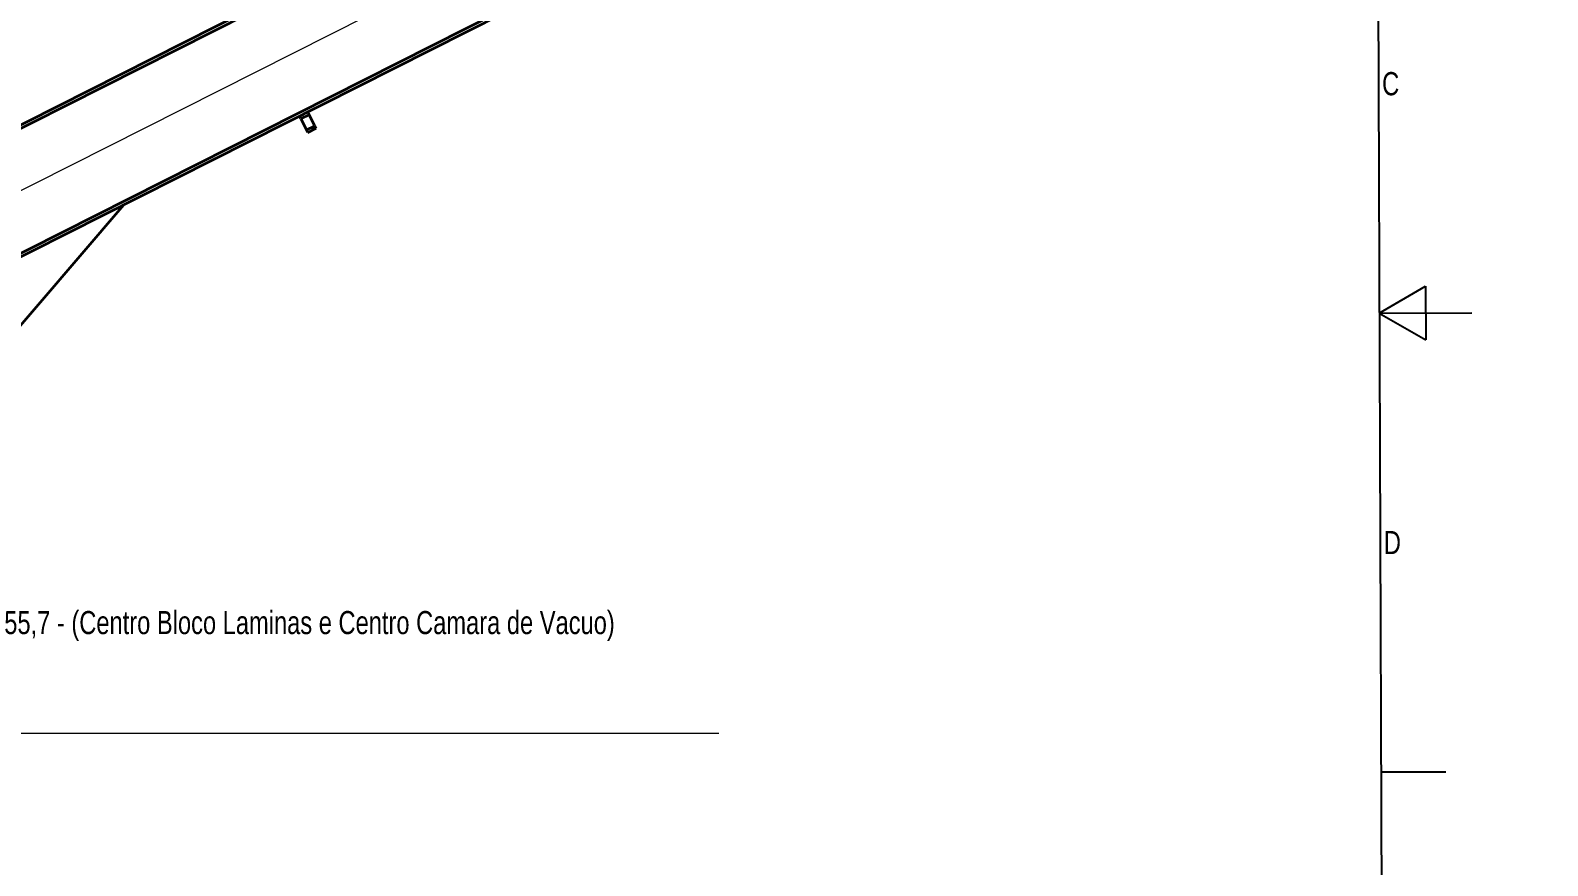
# Model space of a CAD drawing. Header units: millimetres. Extents: x -605 to 8012, y -2292 to 5879.
# Drawn here: x 5459 to 6277, y 1665 to 2115 of the extents above; entities that cross this region are included whole.
import ezdxf

# ---------------------------------------------------------------- set-up
doc = ezdxf.new("R2010")
doc.units = ezdxf.units.MM
doc.header["$LTSCALE"] = 5
doc.layers.get('0').update_dxf_attribs({"lineweight": 25})
doc.layers.add('Arestas Visíveis', color=7, linetype='Continuous', lineweight=35)
doc.layers.add('Legenda', color=7, linetype='Continuous', lineweight=25)
doc.layers.add('Dimensão', color=7, linetype='Continuous', lineweight=18, true_color=0x006400)
doc.layers.add('Linha de Centro', color=7, linetype='Continuous', lineweight=18, true_color=0x0000a0)
doc.styles.add('Texto_2_5 - LNLS', font='SwissCL.ttf')
doc.styles.add('Texto_2_5_COTA - LNLS', font='SwissCLI.ttf')
doc.dimstyles.new('PADRAO-LNLS', dxfattribs={"dimscale": 5, "dimtxt": 2.5, "dimasz": 2.5, "dimexe": 1, "dimexo": 1, "dimgap": 0.25, "dimtad": 1, "dimdec": 1, "dimrnd": 1e-08, "dimzin": 0, "dimtxsty": 'Texto_2_5_COTA - LNLS', "dimcen": 0.09, "dimdle": 4, "dimclrd": 98, "dimclre": 98, "dimclrt": 1, "dimadec": 1, "dimazin": 0, "dimtfac": 0.6, "dimtdec": 3, "dimtmove": 0, "dimatfit": 3, "dimfxl": 1, "dimtolj": 1, "dimtzin": 0, "dimlwd": 15, "dimlwe": 15, "dimarcsym": 0})

# ---------------------------------------------------------------- blocks, each defined once
blk = doc.blocks.new('Borders A3')
at = {"layer": 'Legenda'}
for p, q in [((410, 287), (410, 10)), ((410, 148.5), (415, 151.39)), ((415, 151.39), (415, 145.61)), ((410, 148.5), (420, 148.5)), ((410, 148.5), (415, 145.61)), ((410, 99), (417, 99))]:
    blk.add_line(p, q, dxfattribs=at)
at = {"layer": 'Legenda', "color": 236, "true_color": 0x800040, "char_height": 2.5, "attachment_point": 4, "style": 'Texto_2_5 - LNLS'}
for s, insert in [('C', (410.4, 173.25)), ('D', (410.4, 123.75))]:
    blk.add_mtext(s, dxfattribs=dict(at, insert=insert))
blk = doc.blocks.new('*D29')
at = {"layer": 'Defpoints', "color": 0, "linetype": 'Continuous', "transparency": 16777216}
for p in [(5101.32, 2083.83), (5040.88, 2036.1), (5098.36, 1963.31)]:
    blk.add_point(p, dxfattribs=at)
at = {"layer": 'Dimensão', "color": 98, "linetype": 'Continuous', "lineweight": 15, "transparency": 16777216}
for p, q in [((5093.57, 2093.64), (5085.82, 2103.45)), ((5044.8, 2039.2), (5105.24, 2086.93)), ((5102.28, 1966.41), (5162.72, 2014.14)), ((5166.54, 2001.23), (5174.29, 1991.42)), ((5376.08, 1735.87), (5174.29, 1991.42)), ((5830.08, 1735.87), (5376.08, 1735.87))]:
    blk.add_line(p, q, dxfattribs=at)
at = {"layer": 'Dimensão', "color": 98, "linetype": 'Continuous', "transparency": 16777216}
for points in [[(5095.2, 2094.93), (5091.93, 2092.35), (5101.32, 2083.83)], [(5168.18, 2002.52), (5164.91, 1999.94), (5158.8, 2011.04)]]:
    blk.add_solid(points, dxfattribs=at)
at = {"layer": 'Dimensão', "color": 1, "linetype": 'Continuous', "lineweight": 18, "transparency": 16777216, "insert": (5609.33, 1793.82), "char_height": 500, "attachment_point": 5, "style": 'Texto_2_5_COTA - LNLS'}
blk.add_mtext('\\A1;{\\H12.45;55,7 - (Centro Bloco Laminas e Centro Camara de Vacuo)}', dxfattribs=at)

msp = doc.modelspace()

# ---------------------------------------------------------------- linework, layer by layer
at = {"layer": 'Arestas Visíveis'}
for p, q in [((6138.12554, 2410.20131), (4680.2322, 1673.31535)), ((4680.98403, 1671.8279), (6138.13251, 2408.33736)), ((6138.38397, 2341.04893), (4708.12506, 1618.13068)), ((4708.87689, 1616.64322), (6138.39094, 2339.18498)), ((5609.16009, 2069.73669), (5604.69772, 2067.4812)), ((5608.3747, 2071.29054), (5608.50741, 2071.02798)), ((5608.50741, 2071.02798), (5609.16009, 2069.73669)), ((5612.19449, 2063.73327), (5609.16009, 2069.73669)), ((5604.04504, 2068.77249), (5603.91233, 2069.03505)), ((5604.69772, 2067.4812), (5604.04504, 2068.77249)), ((5604.69772, 2067.4812), (5607.73212, 2061.47779)), ((5607.73212, 2061.47779), (5612.19449, 2063.73327)), ((5608.38571, 2060.18468), (5607.73212, 2061.47779)), ((5608.38571, 2060.18468), (5612.84809, 2062.44016)), ((5612.19449, 2063.73327), (5612.84809, 2062.44016)), ((4960.05673, 1379.45679), (5509.14379, 2021.1347))]:
    msp.add_line(p, q, dxfattribs=at)
at = {"layer": 'Linha de Centro', "linetype": 'Continuous'}
msp.add_line((6140.48942, 2375.82089), (4692.32336, 1643.85154), dxfattribs=at)

# ---------------------------------------------------------------- block references
at = {"xscale": 5, "yscale": 5, "zscale": 5, "rotation": 0.2141206807140088}
msp.add_blockref('Borders A3', (4138.8266, 1212.44256), dxfattribs=at)

# ---------------------------------------------------------------- dimensions: what is measured, and where the dimension line sits
at = {"layer": 'Dimensão', "color": 98, "linetype": 'Continuous', "lineweight": 18, "true_color": 0x006400}
dim = msp.add_linear_dim(base=(5101.31549, 2083.83002), p1=(5098.358, 1963.31148), p2=(5040.87693, 2036.10499), angle=308.2962271, text='{\\H12.45;<> - (Centro Bloco Laminas e Centro Camara de Vacuo)}', dimstyle='PADRAO-LNLS', override={"dimscale": 5, "dimtxt": 100, "dimgap": 10, "dimtih": 1, "dimtoh": 1, "dimdec": 1, "dimlfac": 0.6, "dimpost": '', "dimtol": 0, "dimlim": 0, "dimtp": 0, "dimtm": 0, "dimtdec": 3, "dimtofl": 0, "dimtmove": 1, "dimatfit": 2}, dxfattribs=at)
dim.commit()
dim.dimension.update_dxf_attribs({"geometry": '*D29', "text_midpoint": (5381.54912, 1735.87204), "dimtype": 160})

doc.saveas('drawing.dxf')
